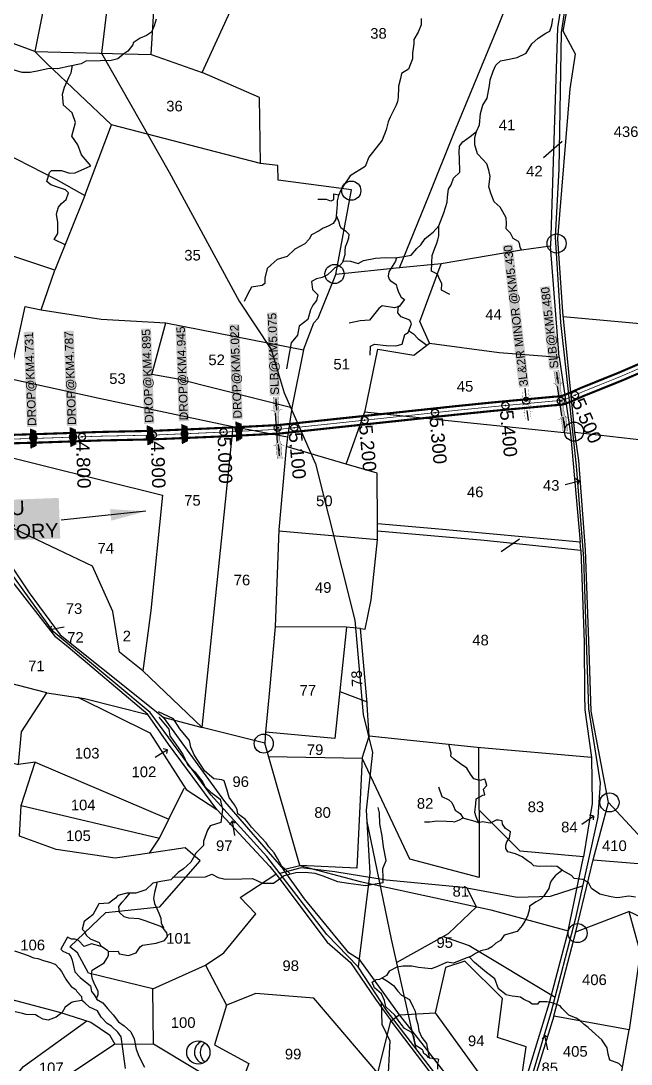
# Model space of a CAD drawing. Header units: inches. Extents: x 208632 to 221797, y 1591440 to 1598854.
# Drawn here: x 210550 to 211412, y 1595650 to 1597124 of the extents above; entities that cross this region are included whole.
import ezdxf
from ezdxf.enums import TextEntityAlignment as Align

# ---------------------------------------------------------------- set-up
doc = ezdxf.new("R2010")
doc.units = ezdxf.units.IN
doc.header["$LTSCALE"] = 15
doc.header["$MEASUREMENT"] = 0
doc.header["$PDMODE"] = 32
doc.header["$PDSIZE"] = 10
doc.linetypes.add('ACAD_ISO02W100', pattern=[15, 12, -3])
doc.linetypes.add('HIDDEN2', pattern=[0.1875, 0.125, -0.0625])
for name, color, linetype in [('BOUNDRY STONES', 240, 'Continuous'), ('CANAL1', 7, 'Continuous'), ('CSMark', 72, 'Continuous'), ('PLOTS', 7, 'Continuous'), ('PLOTS NO', 7, 'Continuous'), ('RE REMARKS', 7, 'Continuous'), ('ROADS', 1, 'Continuous'), ('STREAMS', 4, 'Continuous'), ('STRUCTURE', 5, 'Continuous'), ('text2', 7, 'Continuous'), ('wells', 7, 'Continuous')]:
    doc.layers.add(name, color=color, linetype=linetype)
doc.styles.get("Standard").update_dxf_attribs({"font": 'arial.ttf'})
doc.dimstyles.get("Standard").update_dxf_attribs({"dimtxt": 0.18, "dimasz": 0.18, "dimexe": 0.18, "dimexo": 0.0625, "dimgap": 0.09, "dimtad": 0, "dimtih": 1, "dimtoh": 1, "dimdec": 4, "dimzin": 0, "dimdsep": 46, "dimtxsty": 'Standard', "dimcen": 0.09, "dimadec": 0, "dimazin": 0, "dimtfac": 1, "dimtdec": 4, "dimtofl": 0, "dimtmove": 0, "dimatfit": 3, "dimfxl": 1, "dimtolj": 1, "dimtzin": 0, "dimarcsym": 0})

# ---------------------------------------------------------------- blocks, each defined once
blk = doc.blocks.new('DROP')
h = blk.add_hatch()
h.set_pattern_fill('ANSI31', color=1, scale=10, angle=45)
h.set_pattern_definition([(90, (-324.4107, -25.7687), (-1.25, 0), [])])
h.paths.add_polyline_path([(-9.9, -4.3), (-13.8, 4.1), (13.8, 4.1), (10.2, -4.3)])
at = {"layer": 'STRUCTURE', "color": 5, "const_width": 0.49}
blk.add_lwpolyline([(-9.9, -4.3), (-13.8, 4.1), (13.8, 4.1), (10.2, -4.3), (-9.9, -4.3)], dxfattribs=at)
at = {"layer": 'STRUCTURE', "color": 5}
blk.add_circle((0, 0), 1.33, dxfattribs=at)
blk = doc.blocks.new('GGGGGFDGG')
at = {"layer": 'PLOTS NO', "color": 0}
for points in [[(17673.9, 8953.1), (17670.6, 8947.5), (17677, 8943.1)], [(17670.6, 8947.5), (17695.6, 8952)]]:
    blk.add_lwpolyline(points, dxfattribs=at)
blk = doc.blocks.new('1INLET')
at = {"layer": 'STRUCTURE', "color": 190}
for points, const_width in [([(9.4, 10.1), (9.4, 7.3), (5.2, 4.5), (0, 4.5), (0, 4.5), (0, 4.5), (-5.2, 4.5), (-9.4, 7.3), (-9.4, 10.1)], 0.35), ([(0, -4.5), (0, 4.5)], 1.75), ([(7.3, 5.9), (22.7, 5.9)], 0.35), ([(-9.4, -10.1), (-9.4, -7.3), (-5.2, -4.5), (0, -4.5), (5.2, -4.5), (9.4, -7.3), (9.4, -10.1)], 0.35), ([(7.3, -5.9), (22.7, -5.9)], 0.35)]:
    blk.add_lwpolyline(points, dxfattribs=dict(at, const_width=const_width))
at = {"layer": 'STRUCTURE', "color": 0}
blk.add_circle((0, 0), 1.31, dxfattribs=at)
blk.add_leader([(26, 0.1), (5.6, 0)], dimstyle='Standard', override={"dimasz": 8, "dimgap": 0.09, "dimtad": 0}, dxfattribs=at)
blk = doc.blocks.new('1SLB')
at = {"layer": 'STRUCTURE'}
h = blk.add_hatch(dxfattribs=at)
h.set_pattern_fill('DOTS', color=6, scale=14, angle=320.3722, style=0)
h.set_pattern_definition([(320.372247934, (-538945.0768, -1194857.3203), (0.89503691186, 0.39489261377), [0, -0.875])])
h.paths.add_polyline_path([(-43.8, 3.5), (-43.8, -3.5), (-23.1, -3.5), (-21, -2.1), (21, -2.1), (23.1, -3.5), (43.8, -3.5), (43.8, 3.5), (23.1, 3.5), (21, 2.1), (-21, 2.1), (-23.1, 3.5)])
at = {"layer": 'STRUCTURE', "color": 6, "linetype": 'ACAD_ISO02W100', "ltscale": 0.5, "const_width": 0.35}
for points in [[(-43.8, 3.5), (-23.1, 3.5)], [(23.1, 3.5), (43.8, 3.5)], [(-43.8, -3.5), (-23.1, -3.5)], [(23.1, -3.5), (43.8, -3.5)]]:
    blk.add_lwpolyline(points, dxfattribs=at)
at = {"layer": 'STRUCTURE', "color": 6, "const_width": 0.44}
for points in [[(-25.2, 7.7), (-25.2, 4.9), (-21, 2.1), (21, 2.1), (25.2, 4.9), (25.2, 7.7)], [(-25.2, -7.7), (-25.2, -4.9), (-21, -2.1), (21, -2.1), (25.2, -4.9), (25.2, -7.7)]]:
    blk.add_lwpolyline(points, dxfattribs=at)
at = {"layer": 'STRUCTURE', "color": 6}
blk.add_lwpolyline([(-21, -2.1), (21, -2.1)], dxfattribs=at)
blk.add_lwpolyline([(-21, -2.1), (21, -2.1)], dxfattribs=at)
at = {"layer": 'STRUCTURE', "color": 0}
blk.add_circle((0, 0), 0.871, dxfattribs=at)
for points in [[(-40.8, 0), (-24.8, 0)], [(39.6, -0.2), (23.5, -0.2)]]:
    blk.add_leader(points, dimstyle='Standard', override={"dimasz": 10, "dimgap": 0.09, "dimtad": 0}, dxfattribs=at)

msp = doc.modelspace()

# ---------------------------------------------------------------- linework, layer by layer
at = {"layer": 'BOUNDRY STONES'}
for centre in [(211017, 1596883.9), (211306.9, 1596809.3), (210993.3, 1596766.2), (211331.6, 1596543.5), (210893.4, 1596102.9), (211381.6, 1596019.8), (211336.6, 1595835.2)]:
    msp.add_circle(centre, 13.5, dxfattribs=at)
at = {"layer": 'CANAL1', "color": 200, "const_width": 3}
for points in [[(211448.9, 1596650.2), (211394.7, 1596626.8), (211341.3, 1596605.3), (211325, 1596598.1), (211315.3, 1596594.2), (211311.5, 1596593.3), (211302.8, 1596592.8), (211215.7, 1596584.7), (211164.4, 1596579.5), (211097.3, 1596572.3), (211013.7, 1596563.4), (210915.1, 1596552.9), (210843.8, 1596549.2), (210735.8, 1596544.6), (210662.4, 1596543.1), (210578.3, 1596540.2), (210519.3, 1596538.4)], [(211453.7, 1596639.2), (211399.3, 1596615.7), (211346, 1596594.3), (211329.7, 1596587.1), (211318.9, 1596582.7), (211313.2, 1596581.4), (211303.8, 1596580.8), (211216.9, 1596572.8), (211165.7, 1596567.6), (211098.6, 1596560.4), (211015, 1596551.5), (210916.1, 1596540.9), (210844.4, 1596537.2), (210736.2, 1596532.6), (210662.8, 1596531.1), (210578.7, 1596528.2), (210519.7, 1596526.5)]]:
    msp.add_lwpolyline(points, dxfattribs=at)
at = {"layer": 'CANAL1', "color": 1, "linetype": 'HIDDEN2', "ltscale": 4, "const_width": 1}
msp.add_lwpolyline([(211451.3, 1596644.7), (211397, 1596621.3), (211343.6, 1596599.8), (211327.3, 1596592.6), (211317.1, 1596588.4), (211312.4, 1596587.4), (211303.3, 1596586.8), (211216.3, 1596578.7), (211165.1, 1596573.6), (211098, 1596566.3), (211014.3, 1596557.4), (210915.6, 1596546.9), (210844.1, 1596543.2), (210736, 1596538.6), (210662.6, 1596537.1), (210578.5, 1596534.2), (210519.5, 1596532.5)], dxfattribs=at)
at = {"layer": 'PLOTS'}
for points in [[(211334.3, 1595836.8), (211358.6, 1595938.6), (211380.3, 1596019.5), (211355.7, 1596148.7), (211352.7, 1596234.9), (211347.7, 1596376.4), (211338.2, 1596502.7), (211332.9, 1596542.1), (211315.6, 1596712.8), (211308.5, 1596815.8), (211325.9, 1597027.9), (211333.5, 1597076.5), (211316.3, 1597109.2), (211334, 1597207.4), (211358.9, 1597373.3), (211390.7, 1597554.6), (211400.3, 1597609.7), (211384, 1597750.2)], [(210734.2, 1597076.4), (210806.3, 1597050.6), (210872.6, 1597195.9), (210900, 1597193.7), (210948.8, 1597298.4)], [(210420.3, 1597266.7), (210490, 1597289.2), (210544.2, 1597287.3), (210531.1, 1597211.9), (210592.8, 1597193.5), (210570, 1597080.7), (210399.5, 1597143.2), (210371.2, 1597021.1), (210329.6, 1596863), (210228.3, 1596896.8), (210159.9, 1596919.6), (210016.1, 1596972.7)], [(210371.6, 1597022.7), (210507.3, 1596947.1), (210599.6, 1596900.2), (210640.6, 1596877.2), (210678.2, 1596977), (210586.9, 1597063.7), (210570, 1597080.7), (210734.2, 1597076.4), (210740.1, 1597169.1), (210821.8, 1597252.7), (210838.7, 1597271.4)], [(211323.1, 1597207.9), (211308.3, 1597114.1), (211303, 1596954.7), (211298.1, 1596805.6), (211257.6, 1596800), (211143.7, 1596780.6), (211085.2, 1596774.7), (211126.3, 1596876.5), (211161.8, 1596964.6), (211224.1, 1597114.8), (211267.2, 1597223.2)], [(211085.2, 1596774.7), (210995.1, 1596765.5), (211017.2, 1596885.3), (210913.8, 1596898.8), (210913.3, 1596919.5), (210888.6, 1596922.3), (210887.3, 1597015.7), (210806.3, 1597050.6)], [(210888.6, 1596922.3), (210678.2, 1596977)], [(210640.6, 1596877.2), (210598.5, 1596771.8), (210480.2, 1596810.6), (210329.6, 1596863)], [(211127.6, 1596668.3), (211225.6, 1596655.5), (211310.5, 1596648.9), (211298.1, 1596805.6)], [(211009.9, 1596497.7), (211036.5, 1596573), (211054.5, 1596660), (211105.1, 1596651.6), (211127.6, 1596668.3), (211113.8, 1596699), (211143.7, 1596780.6)], [(210456, 1596472.1), (210485.7, 1596429.8), (210562.2, 1596315.8), (210605.9, 1596256.5), (210720.4, 1596165.1), (210751.4, 1596140.4), (210806.2, 1596125.6), (210722.8, 1596205.8), (210689.6, 1596232), (210680.3, 1596289.4), (210651.4, 1596353.3), (210483.1, 1596433.5), (210492.2, 1596517.7), (210519.9, 1596622.2), (210534.4, 1596618.3), (210556.3, 1596720.5), (210578.8, 1596715.7), (210598.5, 1596771.8)], [(210578.8, 1596715.7), (210663.7, 1596702.4), (210754.9, 1596697), (210949.3, 1596659.1), (210964, 1596697.4), (210970.3, 1596704), (210995.1, 1596765.5)], [(211316.2, 1596706.4), (211466.5, 1596692.6), (211522.9, 1596684.7), (211564.6, 1596680.1)], [(210949.3, 1596659.1), (210933, 1596577.2), (210772.6, 1596617.6), (210735.1, 1596624.4), (210754.9, 1596697)], [(211310.5, 1596648.9), (211326.7, 1596541.1), (211035.8, 1596571.1)], [(210933, 1596577.2), (210927.1, 1596535.8), (210847.2, 1596551), (210661, 1596590.2), (210534.4, 1596618.3)], [(210806.2, 1596125.6), (210835, 1596403.1), (210850.3, 1596550.4)], [(211326.7, 1596541.1), (211340.3, 1596387.6), (211135.4, 1596406.1), (211054, 1596413.4)], [(211463.1, 1595930), (211541.2, 1595923.5), (211538.3, 1596098.6), (211530.4, 1596249.2), (211535.6, 1596319.7), (211546.7, 1596517.8), (211332.9, 1596542.1)], [(210927.1, 1596535.8), (210924.9, 1596520.8), (210914.8, 1596404.7), (210909.3, 1596268), (210901.3, 1596178.3), (210896, 1596118.9), (210894.7, 1596103.6), (210806.2, 1596125.6)], [(210492.2, 1596517.7), (210750.2, 1596453.6), (210733.7, 1596290.9), (210722.8, 1596205.8)], [(211054.2, 1596390.7), (211054, 1596412), (211053.6, 1596484.9), (211009.9, 1596497.7), (210925.2, 1596522.6)], [(211029.9, 1596265.3), (211036.5, 1596264.6), (211045.2, 1596306.1), (211054.2, 1596390.7), (210914.7, 1596402.8)], [(211054.1, 1596403.3), (211204.7, 1596390.1), (211341.3, 1596376.1), (211340.3, 1596387.6)], [(210587.2, 1596174.7), (210640.3, 1596166.8), (210729.9, 1596144.1), (210617.1, 1596239), (210599.9, 1596253.4), (210512.7, 1596364.1), (210502.7, 1596375.9)], [(211341.3, 1596376.1), (211346, 1596246.2), (211346.3, 1596171.8), (211346.9, 1596150.4), (211356, 1596083.1), (211194.7, 1596097.5), (211042.1, 1596113.4)], [(211010.4, 1596267.4), (210993.6, 1596110.3), (210896, 1596118.9)], [(210900.1, 1596084.5), (211032.4, 1596082.5), (211042.1, 1596113.4), (211039, 1596165.2), (211029.9, 1596265.3), (211010.4, 1596267.4), (210909.3, 1596268)], [(210321.4, 1596127.9), (210547.2, 1596073.3), (210551.1, 1596119.7), (210587.2, 1596174.7), (210492, 1596199.2)], [(211000.7, 1596176.7), (211039.2, 1596161.7)], [(210630.6, 1596168.3), (210732.5, 1596118.1), (210783.9, 1596037.9), (210827.3, 1596010), (210758.8, 1596101.9), (210729.9, 1596144.1)], [(210751.4, 1596140.4), (210838, 1596020.9), (210921.4, 1595924.9), (210944.1, 1595930.5), (210894.7, 1596103.6)], [(211356, 1596083.1), (211357.2, 1596018.2), (211344.7, 1595943.1), (211255.3, 1595950.8), (211197.4, 1596008.7), (211197, 1596097.3)], [(210550.7, 1596015.4), (210570.6, 1596076.6), (210547.2, 1596073.3)], [(210570.6, 1596076.6), (210759.3, 1595996.1)], [(211197.4, 1596008.7), (211197.8, 1595913.6), (211099.5, 1595939.8), (211032.4, 1596082.5), (211025, 1595926.8), (210944.1, 1595930.5)], [(210736.9, 1595756.3), (210645.9, 1595778.5), (210630.4, 1595807.4), (210619.4, 1595815.9), (210670.2, 1595864.4), (210746.8, 1595872.4), (210803.6, 1595937.2), (210782.4, 1595955.8), (210731.9, 1595948.3), (210746.2, 1595969.3), (210759.3, 1595996.1), (210780.8, 1596039.9)], [(210731.9, 1595948.3), (210683.6, 1595941.1), (210600, 1595953.5), (210548.5, 1595972.2), (210550.7, 1596015.4), (210746.2, 1595969.3)], [(210827.3, 1596010), (210901.8, 1595929.4), (210911.8, 1595916.9), (210983, 1595822.2), (211016.1, 1595793.7), (211051, 1595741.7), (211073.2, 1595711.1), (211085, 1595720.3)], [(211358.6, 1595938.6), (211463.1, 1595930), (211380.3, 1596019.5)], [(210944.1, 1595930.5), (211029.7, 1595908.1), (211214.1, 1595867.9), (211323.5, 1595838.5), (211344.7, 1595943.1)], [(211085.3, 1595719.9), (211028.9, 1595797.4), (211013.5, 1595807.1), (210950.8, 1595883.8), (210921.4, 1595924.9)], [(210811.1, 1595789.9), (210837.1, 1595807.5), (210882.4, 1595862.5), (210860.1, 1595885.7), (210910.6, 1595918.4)], [(211303, 1595717.8), (211334.3, 1595836.8), (211408.9, 1595865.9), (211425, 1595807.6), (211409.5, 1595698.6)], [(211469.2, 1595802), (211483.3, 1595830.3), (211408.9, 1595865.9)], [(211323.5, 1595838.5), (211296.6, 1595736.6), (211251.5, 1595590.9), (211264, 1595674.4), (211223.3, 1595687.6), (211230.3, 1595743), (211177.4, 1595795.7), (211149.9, 1595786.4), (211135.5, 1595722.6), (211225.2, 1595598.2), (211251.5, 1595590.9), (211244.6, 1595544.7), (211188.5, 1595586.9), (211116.9, 1595679.2), (211085.3, 1595719.9), (211135.5, 1595722.6)], [(210855.7, 1595607.2), (210737.9, 1595678.5), (210736.9, 1595756.3), (210811.1, 1595789.9), (210840.7, 1595733.4)], [(210504.9, 1595749.9), (210605, 1595723.4), (210649, 1595709.3), (210675.3, 1595691.5), (210683.1, 1595678.3), (210737.9, 1595679)], [(211054.3, 1595637.2), (210964.2, 1595743.1), (210882.1, 1595750), (210840.7, 1595733.4), (210823.8, 1595677.6), (210872.1, 1595651.1), (210855.7, 1595607.2), (210877, 1595592.8)], [(211396.7, 1595627.2), (211409.5, 1595698.6), (211303, 1595717.8), (211274.4, 1595625.3)], [(210683.1, 1595678.3), (210593.6, 1595618.3), (210515, 1595539.3), (210488.9, 1595570.2), (210554.1, 1595646.9), (210643.4, 1595711.1)], [(211244.1, 1595532.9), (211178.5, 1595538.5), (211180.5, 1595566), (211094.5, 1595535.1), (211048.6, 1595518.5), (211031.8, 1595503.3), (210955.1, 1595547.7), (210877, 1595592.8), (211058.8, 1595613.6), (211054.3, 1595637.2), (211072.9, 1595711.5)], [(211072.9, 1595711.5), (211138.4, 1595625.1), (211180.5, 1595566), (211218.3, 1595544.1), (211244.1, 1595532.9), (211244.6, 1595544.7)]]:
    msp.add_lwpolyline(points, dxfattribs=at)
at = {"layer": 'PLOTS NO'}
for points in [[(211314.8, 1596953.2), (211288.3, 1596930.3)], [(211254.7, 1596391.7), (211228.7, 1596373.8)]]:
    msp.add_lwpolyline(points, dxfattribs=at)
at = {"layer": 'ROADS', "color": 1}
for points in [[(211374.5, 1597751.1), (211393.4, 1597628.7), (211392.1, 1597591.4), (211349.8, 1597352.7), (211321.8, 1597163.6), (211313.5, 1597107.5), (211310.1, 1596914.5), (211304.9, 1596818.6), (211312.5, 1596697.9), (211320.4, 1596625.9), (211334.6, 1596495.1), (211344.7, 1596364.7), (211349.2, 1596234.9), (211352, 1596151.9), (211368.5, 1596047.4), (211365, 1595998.9), (211333.1, 1595854.4), (211298.9, 1595722.5), (211260.2, 1595593.9)], [(210675.6, 1597172.3), (210664.1, 1597078.2), (210759.8, 1596909.9), (210858.8, 1596727.8), (210904, 1596659.7), (210922.3, 1596598.4), (210966.3, 1596498), (211022.2, 1596277.2), (211033.9, 1596144.1), (211047.1, 1596090.3), (211038.1, 1596009), (211043.2, 1595920.1), (211026.6, 1595787.7)], [(211244.3, 1595457.9), (211227.8, 1595495.8), (211206.6, 1595558.3), (211149, 1595618.9), (211067.6, 1595724.9), (211026.6, 1595787.7), (210982.4, 1595833.2), (210897.5, 1595943.3), (210818.6, 1596030.4), (210733.1, 1596146.6), (210636.1, 1596227.6), (210596, 1596261.1), (210508.4, 1596382.2), (210472.6, 1596431.6), (210424.4, 1596510.8), (210377.6, 1596578.5), (210255.8, 1596669.6), (210226.3, 1596691.6), (210208.7, 1596693.9), (210192.6, 1596700.6), (210132.7, 1596748.2), (210065.3, 1596817.7), (209967.5, 1596911.1), (209960.2, 1596918.1)], [(211039, 1595993), (211073.4, 1595826.4), (211108.3, 1595671.9)], [(211080.8, 1595793.6), (211154.5, 1595834.6), (211194, 1595872.3), (211180.3, 1595899.3), (211066.4, 1595910.1), (210993.7, 1595921.7), (210946.2, 1595927.4), (210915.9, 1595919.3)], [(211180.3, 1595899.3), (211251.4, 1595885.9), (211298.4, 1595887.5), (211343.6, 1595901.8)], [(211146.6, 1595830.2), (211183.4, 1595817.9), (211304.7, 1595744.7)], [(211059.4, 1595737.5), (211060.1, 1595706.8), (211071.2, 1595683.1), (211068.2, 1595619.8)]]:
    msp.add_lwpolyline(points, dxfattribs=at)
at = {"layer": 'STREAMS'}
for points in [[(210741.4, 1597126), (210738.6, 1597116.8), (210734.9, 1597107.9), (210727.6, 1597103.1), (210718.8, 1597099.3), (210709, 1597092.8), (210708.4, 1597089.8), (210701.5, 1597080.9), (210695.6, 1597077.1), (210687.1, 1597070), (210678, 1597067.6), (210662.3, 1597067.1), (210642, 1597067), (210635.7, 1597062.9), (210619.7, 1597059.6), (210602, 1597056.2), (210590.3, 1597056.4), (210575.6, 1597053.3), (210563.3, 1597050.7), (210552.3, 1597050.9), (210539.7, 1597054.4)], [(211115.5, 1597127.1), (211115.7, 1597118.1), (211111.3, 1597107.6), (211105.3, 1597097.4), (211105.3, 1597091.5), (211103.2, 1597077.9), (211103.4, 1597070), (211097.9, 1597055.3), (211088, 1597049.5), (211086.4, 1597042.3), (211083.8, 1597031.3), (211083.8, 1597030.3), (211083.2, 1597015.6), (211082.4, 1597009.7), (211080.6, 1597004.5), (211074.9, 1596993.5), (211072, 1596987.7), (211069.1, 1596981.3), (211066.4, 1596969.7), (211060.5, 1596955.1), (211042, 1596931.1), (211036.5, 1596918.2), (211015.2, 1596904.7), (211005.7, 1596890.5), (211002, 1596884.5), (210998.9, 1596877.2), (210996.9, 1596869.7), (210996.9, 1596864.2), (210996, 1596853.1), (210995, 1596843.5), (210991.5, 1596837.6), (210983.4, 1596833.5), (210977.5, 1596831.1), (210971.4, 1596827.2), (210960.8, 1596821.3), (210957.5, 1596815.4), (210951.6, 1596808.9), (210937.3, 1596801.3), (210926.3, 1596790.9), (210912.1, 1596786.6), (210903.8, 1596779), (210898.1, 1596773.8), (210895, 1596760.1), (210894.9, 1596752.6), (210891, 1596750), (210876.1, 1596747.5), (210871.3, 1596739.2), (210865.6, 1596727.2)], [(211005.3, 1596784.4), (211010.2, 1596784.6), (211015.9, 1596784.3), (211026.9, 1596781.2), (211034.2, 1596785.1), (211051.1, 1596788.5), (211065.2, 1596789.7), (211079.5, 1596789.2), (211094.2, 1596791.5), (211101.5, 1596792.8), (211109.6, 1596802.1), (211115.3, 1596807.4), (211121.1, 1596816.5), (211132.6, 1596825.3), (211140.7, 1596834.2), (211147.7, 1596852.5), (211152.6, 1596867.7), (211152.7, 1596875.3), (211154.5, 1596886.1), (211158, 1596892.2), (211161.5, 1596901.7), (211170.4, 1596910), (211169.8, 1596930), (211169.4, 1596937.7), (211169.7, 1596946.9), (211174.3, 1596953.1), (211184.7, 1596960.6), (211194, 1596967.4), (211198.1, 1596976.7), (211199.5, 1596993.1), (211202.6, 1597004.6), (211209.1, 1597014.7), (211212.3, 1597032.4), (211213, 1597040.7), (211217.3, 1597052.6), (211221.3, 1597061), (211227.5, 1597067.1), (211235.1, 1597068.8), (211251.4, 1597071.9), (211263.9, 1597078.3), (211268.1, 1597085), (211272, 1597091.3), (211280.9, 1597099.2), (211291.5, 1597106.4), (211297.6, 1597109.1), (211300, 1597117.5), (211301.8, 1597126.9)], [(210612.8, 1596807.6), (210597.4, 1596814.8), (210602.8, 1596823.3), (210602.6, 1596833.2), (210602.6, 1596839.5), (210600.5, 1596850.2), (210601.7, 1596854.7), (210603.5, 1596860.7), (210607.7, 1596865.6), (210614.4, 1596871.5), (210617.8, 1596881), (210613.3, 1596885), (210602, 1596888.8), (210592.8, 1596892.2), (210587.2, 1596897), (210591, 1596909.5), (210593.6, 1596912.3), (210607.7, 1596912.6), (210618.9, 1596908.4), (210626.9, 1596909), (210649.3, 1596919.2), (210636.1, 1596934.3), (210630.6, 1596948.8), (210622.3, 1596960.9), (210627.4, 1596980.3), (210622.9, 1596993.7), (210610.8, 1597004.7), (210609.1, 1597020), (210612.1, 1597029.9), (210617.9, 1597043.7), (210621.3, 1597050.4), (210623.3, 1597060.5)], [(211257.5, 1596799.7), (211255.5, 1596804.3), (211254.7, 1596809.1), (211253, 1596812.1), (211245.8, 1596816.3), (211241.6, 1596823.7), (211235.8, 1596829.9), (211236.4, 1596837.1), (211235.5, 1596845.4), (211230.8, 1596854), (211227.2, 1596860.7), (211218.9, 1596868.2), (211214.3, 1596879), (211211.2, 1596889.5), (211213.2, 1596903.9), (211211.2, 1596912.7), (211208.2, 1596921.7), (211203.4, 1596927.6), (211195.1, 1596936.1), (211191.6, 1596948.6), (211191.5, 1596958.8), (211194, 1596967.4)], [(210969.7, 1596872.1), (210975, 1596871.8), (210981.3, 1596871.8), (210986, 1596869.8), (210988.6, 1596869.4), (210992.4, 1596871.5), (210992.2, 1596879.4), (210999.3, 1596878.2)], [(210995.9, 1596848.1), (210999.4, 1596839.8), (211000.2, 1596835), (211002.2, 1596832.1), (211008.7, 1596827.1), (211013.6, 1596822.7), (211013, 1596816.6), (211011.4, 1596811.2), (211008.5, 1596804.3), (211007.7, 1596799.1), (211007.8, 1596793.4), (211005.6, 1596785.8), (211004.7, 1596782.3), (211000.6, 1596778), (210993.8, 1596775), (210989.3, 1596770.6), (210983.3, 1596764.8), (210976, 1596761.4), (210967.7, 1596759.2), (210960.9, 1596755.5), (210962, 1596744.5), (210969.7, 1596736.8), (210967.7, 1596728.6), (210962.5, 1596722.1), (210959.6, 1596715.5), (210955.7, 1596701.7), (210943.4, 1596692.7), (210941.2, 1596679.6), (210932.2, 1596669), (210928.7, 1596651.2), (210925.3, 1596632.1)], [(211156.1, 1596737.3), (211144.2, 1596743.5), (211144.7, 1596752.7), (211141.5, 1596758.9), (211138.8, 1596766.1), (211130.5, 1596770.4), (211130.8, 1596781.9), (211131, 1596792.1), (211134.9, 1596802.5), (211137.7, 1596809.9), (211139.4, 1596814.3), (211140.5, 1596819.9), (211140.4, 1596833.5)], [(211080.9, 1596789.7), (211079.4, 1596784.3), (211074.9, 1596776.7), (211069.8, 1596769.1), (211069.2, 1596763.3), (211070.6, 1596759.1), (211072.1, 1596757), (211077, 1596753.8), (211080.6, 1596751.6), (211081.2, 1596747.4), (211083.7, 1596740.7), (211087.5, 1596733.5), (211092.3, 1596730.3), (211084.5, 1596720.5), (211077.9, 1596718.2), (211060.7, 1596721.1), (211055.8, 1596717.5), (211042.9, 1596701.2), (211029.3, 1596700.2), (211014.2, 1596696.9)], [(211043.8, 1596651.5), (211044.3, 1596664.3), (211049.8, 1596667.2), (211066.4, 1596665.3), (211079.9, 1596664.8), (211088.9, 1596667), (211092.5, 1596680.8), (211097.2, 1596683.8), (211101.8, 1596695.9), (211099.6, 1596700.8), (211087.6, 1596705.7), (211082.5, 1596711.3), (211083.6, 1596721.1)], [(211097.9, 1596687), (211099.2, 1596685.3), (211104.7, 1596681.7), (211111.6, 1596674.4), (211118.2, 1596670.1), (211123.9, 1596665.6)], [(210930.4, 1595919.4), (210918.6, 1595930), (210913, 1595940.5), (210907.9, 1595948.8), (210900.5, 1595957.2), (210896.6, 1595962.6), (210876.1, 1595984.9), (210872, 1595990.3), (210867.2, 1595995.9), (210856.7, 1596003.5), (210855.6, 1596009.7), (210851.9, 1596016.4), (210844.7, 1596026.6), (210841.2, 1596038.5), (210837.5, 1596050.4), (210834.2, 1596051.9), (210822.9, 1596053.1), (210810.1, 1596064.1), (210795.3, 1596086.8), (210790.6, 1596097.8), (210788.4, 1596107.3), (210774.9, 1596123.5), (210766, 1596137.9), (210744.9, 1596147.8)], [(210745.2, 1596140.3), (210759.3, 1596123.3), (210760.7, 1596113.8), (210772.4, 1596097.5), (210779.2, 1596087.3), (210786.1, 1596072.6), (210796.1, 1596062.8), (210807.4, 1596048.5), (210810.8, 1596041.7), (210818.7, 1596034.5), (210831.7, 1596024.4), (210834.9, 1596010), (210832.9, 1595991.6), (210817.9, 1595986.8), (210813.8, 1595980.6), (210808.1, 1595965.2), (210808.1, 1595959.1), (210803.7, 1595954), (210797.6, 1595948.1), (210794.1, 1595942.1), (210790.4, 1595935.3), (210779.9, 1595926), (210772.4, 1595920.9), (210762.2, 1595910.3), (210748.2, 1595908.2), (210736.6, 1595905.7), (210726.7, 1595896.5), (210712.8, 1595891.6), (210699.8, 1595891.6), (210687.2, 1595888.5), (210684.1, 1595884.4), (210674.6, 1595877.5), (210660.6, 1595876.4), (210651.8, 1595861), (210639.9, 1595851.4), (210636.9, 1595840.8), (210639.6, 1595838.1), (210643, 1595831.6), (210648.2, 1595827.2), (210660.8, 1595821.8), (210663.9, 1595816.4), (210650.3, 1595820.1), (210639.7, 1595816.3), (210631.8, 1595824.8), (210627, 1595826.5), (210621.9, 1595826.8), (210616.4, 1595829.5), (210606.7, 1595812.6), (210609.7, 1595809.8), (210618.1, 1595805.7), (210621, 1595802), (210622.9, 1595796.9), (210624.2, 1595791), (210626.4, 1595780.4), (210634, 1595772.6), (210648.5, 1595760.6), (210650.3, 1595752.6), (210653.9, 1595747.8), (210657, 1595742.7), (210659.7, 1595748.5), (210659.5, 1595753), (210654.8, 1595762), (210651.5, 1595769.9), (210650, 1595777.3), (210650.9, 1595782.9), (210657.4, 1595786.7), (210668.2, 1595793.3), (210671.6, 1595799.1), (210673.9, 1595803.5), (210673.9, 1595809.3), (210672.7, 1595810.6), (210663.4, 1595816.6)], [(211196.5, 1595991.2), (211193.3, 1595999.3), (211191.6, 1596005.4), (211193, 1596017.6), (211193.2, 1596025), (211202.8, 1596030), (211205.7, 1596030.5), (211203.9, 1596038.3), (211208.3, 1596043.7), (211207.1, 1596048.8), (211205.4, 1596052.5), (211198.6, 1596050.8), (211190, 1596053.3), (211185.4, 1596059.5), (211180.1, 1596068.3), (211171.3, 1596074.5), (211162.5, 1596080.9), (211157.4, 1596085.3), (211158.2, 1596089.5), (211154.8, 1596102.2)], [(211140.1, 1596041.7), (211144.7, 1596028.1), (211154.8, 1596023.5), (211159, 1596019.5), (211161.1, 1596014.4), (211163.8, 1596009), (211170.7, 1596004), (211174.8, 1595997.4)], [(210764.6, 1595914), (210810.9, 1595914.6), (210820.1, 1595918.3), (210829.2, 1595913.6), (210839.1, 1595911.5), (210862.6, 1595912), (210877.6, 1595912.3), (210891.6, 1595905.7), (210907.1, 1595905.8), (210922.4, 1595916.4), (210938.5, 1595921), (210952.3, 1595921.5), (210965.7, 1595919.8), (210976.9, 1595916), (210997.3, 1595907.9), (211012.9, 1595905.8), (211027.1, 1595903.9), (211037, 1595902.4), (211062.1, 1595906.9), (211061.8, 1595913.5), (211061.7, 1595926.6), (211066.2, 1595937.7), (211062.6, 1595957), (211060.8, 1595972.5), (211057.3, 1595989.7), (211056.6, 1596004.9), (211054.8, 1596012.8)], [(211418.2, 1595886.1), (211409.1, 1595887.5), (211396.3, 1595885.7), (211391.3, 1595885.2), (211381.5, 1595887), (211373.6, 1595889), (211368.2, 1595890), (211356, 1595898.2), (211352.1, 1595906.9), (211344.1, 1595910.8), (211331.8, 1595912.1), (211327.8, 1595916.7), (211315.1, 1595923.4), (211307.7, 1595929.5), (211299.4, 1595929.6), (211282.1, 1595929.5), (211275, 1595930), (211271.3, 1595933.7), (211265.8, 1595937.2), (211258.5, 1595943.1), (211248.7, 1595947.1), (211237.9, 1595950), (211235.4, 1595954.5), (211235.2, 1595959.2), (211236.8, 1595964.1), (211238.7, 1595967.1), (211240.2, 1595969.3), (211241.7, 1595978.1), (211234.6, 1595983), (211230.3, 1595989.3), (211230.1, 1595994), (211224.7, 1595994.9), (211221.7, 1595994.5), (211213.1, 1595990.6), (211202.5, 1595992.2), (211196.8, 1595990.9), (211191.7, 1595993), (211174.3, 1595997.7), (211169.3, 1595994.6), (211162.4, 1595992.1), (211160.5, 1595992.4), (211151.3, 1595993), (211137.6, 1595993.2), (211128, 1595991.9), (211120.3, 1595991.9)], [(211314.4, 1595924.7), (211311.9, 1595921.9), (211305.1, 1595915.9), (211299.3, 1595909.2), (211297.4, 1595904.1), (211296.1, 1595898), (211288.6, 1595886.8), (211284.5, 1595883.2), (211277.9, 1595879.6), (211268.5, 1595873.1), (211268.5, 1595869.5), (211265.7, 1595859.1), (211261.9, 1595852.1), (211258.2, 1595845.7), (211251.2, 1595837.6), (211233.1, 1595832.3), (211227.5, 1595824.9), (211220.9, 1595820.8), (211215.4, 1595816), (211210, 1595812.7), (211199.9, 1595810.1), (211192.6, 1595806.3), (211186.6, 1595802.5), (211178.6, 1595799.8), (211161.4, 1595792.5), (211152.5, 1595794.2), (211136.2, 1595787.1), (211129.6, 1595784.8), (211111.7, 1595786.5), (211102.4, 1595788.6), (211090.1, 1595788.6), (211081.2, 1595787), (211070.7, 1595781.2), (211066.8, 1595775.3), (211056.7, 1595769.8), (211051.6, 1595769.4)], [(210674, 1595809), (210687.8, 1595809.6), (210689.4, 1595806), (210702.4, 1595803.5), (210713, 1595807.4), (210718.9, 1595815.7), (210722.2, 1595818), (210741.4, 1595821.1), (210753.2, 1595824.6), (210757.6, 1595830.5), (210756.6, 1595835.6), (210751.5, 1595842.4), (210748, 1595844.6), (210725.7, 1595852.6), (210717.6, 1595855.5), (210702.6, 1595856.1), (210696.1, 1595858), (210689.7, 1595864.4), (210688.8, 1595872.8), (210693.3, 1595878.8), (210698.8, 1595884.6), (210704.6, 1595892.1)], [(210742.4, 1595906.4), (210741.6, 1595901.7), (210739.3, 1595892.5), (210737.8, 1595884.3), (210739.3, 1595877), (210742.6, 1595869.8), (210745.2, 1595863.3), (210747.8, 1595856.3), (210748.7, 1595849.7), (210751.7, 1595842.6)], [(210541.5, 1595810.2), (210551.4, 1595807), (210560.6, 1595803.7), (210568.3, 1595800.4), (210574.2, 1595799.5), (210582.1, 1595796.5), (210590.7, 1595794.3), (210599, 1595791.3), (210604.6, 1595785.1), (210607.6, 1595780.8), (210613.9, 1595770.3), (210615.6, 1595767.3), (210621.6, 1595759.8), (210628.2, 1595755.5), (210629.2, 1595752.9), (210636.1, 1595745.6), (210636.5, 1595740), (210624.9, 1595738.3), (210621.7, 1595737.3), (210616.1, 1595733), (210613.1, 1595730.4), (210608.8, 1595723.1), (210600, 1595716.5), (210589.1, 1595712.1), (210581.8, 1595713.8), (210574.9, 1595717.4), (210571.2, 1595719.6), (210557.7, 1595720.3), (210552.7, 1595721.5), (210542.2, 1595724.1)], [(211400.1, 1595646), (211394.7, 1595650.9), (211382, 1595655.5), (211379.6, 1595664.4), (211378.3, 1595673.3), (211370.6, 1595684.6), (211362.3, 1595692.1), (211351.3, 1595701.7), (211345.8, 1595706.1), (211339.9, 1595711.9), (211334.6, 1595715), (211324.1, 1595719.4), (211314.5, 1595729.3), (211312, 1595732.5), (211300.5, 1595736.9), (211293.3, 1595737.9), (211282.3, 1595738.2), (211279.8, 1595734.8), (211272.6, 1595734.8), (211268.1, 1595738.2), (211260.5, 1595741.2), (211256.1, 1595744.5), (211248.2, 1595745.6), (211244.2, 1595746.1), (211235.5, 1595748), (211224.8, 1595756.5), (211219.6, 1595770.7), (211207.9, 1595779.4), (211191.1, 1595793.7), (211183.9, 1595801.2), (211183.4, 1595801.9)], [(211126.7, 1595659), (211123.7, 1595662.4), (211119.6, 1595665), (211118.5, 1595668.6), (211117.4, 1595670.5), (211112.3, 1595673.8), (211108.3, 1595676.6), (211106.3, 1595684), (211105.9, 1595687.6), (211102.6, 1595694.6), (211092.2, 1595700.4), (211089.4, 1595704), (211084.3, 1595710.7), (211078.4, 1595719.3), (211065.8, 1595731.2), (211063.8, 1595739.8), (211059.6, 1595749.6), (211049.8, 1595757.9), (211046.4, 1595765.7), (211051.6, 1595769.4)], [(211061.2, 1595771.7), (211068, 1595767.3), (211076.8, 1595761.3), (211082.6, 1595753.4), (211088.1, 1595747.7), (211099.1, 1595741.4), (211104.6, 1595730.8), (211107.1, 1595724.8), (211108.8, 1595714.1), (211111, 1595706.7), (211112.4, 1595697.2), (211116.6, 1595687.6), (211123.2, 1595679.4), (211126.8, 1595658.8), (211139.4, 1595657.4), (211140, 1595656.6), (211138.9, 1595650.9), (211138.7, 1595643.2)], [(210698.2, 1595644), (210694.5, 1595671.7), (210692.2, 1595688.9), (210687.4, 1595695.1), (210678.2, 1595703.9), (210672.3, 1595707.6), (210663.8, 1595716.4), (210658.7, 1595725.3), (210647.3, 1595730.6), (210640.9, 1595736.8), (210636.2, 1595740.3)], [(210657, 1595742.8), (210657.4, 1595741.7), (210666.1, 1595736.9), (210672.7, 1595728.7), (210680.5, 1595719.7), (210688.1, 1595709.8), (210696.3, 1595704.3), (210705.8, 1595695.5), (210710.5, 1595686), (210713.2, 1595671.2), (210716.8, 1595661.3), (210725.1, 1595645.8)]]:
    msp.add_lwpolyline(points, dxfattribs=at)
at = {"layer": 'text2', "color": 3, "linetype": 'Continuous'}
msp.add_circle((210781.5, 1596540.5), 4.49, dxfattribs=at)
for p in [(211333, 1596595.1), (211234.7, 1596580.4), (211135.3, 1596570.3), (211035.8, 1596559.7), (210636.7, 1596536.2), (210736.7, 1596538.6), (210836.6, 1596542.9), (210936.4, 1596549.1)]:
    msp.add_point(p, dxfattribs=at)
at = {"layer": 'text2', "color": 2, "linetype": 'Continuous'}
for p in [(211264, 1596587, 123), (211313, 1596587, 124), (210624, 1596536, 118), (210733, 1596536, 119), (210858, 1596547, 121), (210913, 1596549, 122), (210568, 1596535, 117)]:
    msp.add_point(p, dxfattribs=at)
at = {"layer": 'wells', "color": 0}
msp.add_circle((210801, 1595666.6), 16.4, dxfattribs=at)
for centre, start, end in [((210811.8, 1595667), 111.4047, 252.828), ((210819.8, 1595666.7), 125.3285, 235.5921)]:
    msp.add_arc(centre, 16.4, start, end, dxfattribs=at)

# ---------------------------------------------------------------- block references
at = {"layer": 'PLOTS NO', "xscale": 0.8170786237207841, "yscale": 0.8170786237207841, "zscale": 0.8170786237207841}
for p, rotation in [((225154.9, 1604902.3), 184.5311313447297), ((196183.6, 1588893), 0.2398948900542782), ((221400.8, 1608285.6), 202.0226074634704), ((221546.1, 1608576), 204.1362217258005), ((203703.8, 1610514.4), 269.3434057200184), ((203675.7, 1609971.1), 271.2106666042918)]:
    msp.add_blockref('GGGGGFDGG', p, dxfattribs=dict(at, rotation=rotation))
at = {"layer": 'text2', "color": 3, "linetype": 'Continuous'}
for name, p, rotation in [('1SLB', (211313, 1596587, 124), 278.6451960271888), ('1SLB', (210913, 1596549, 122), 273.7695669090824), ('DROP', (210858.2, 1596544), 92.37879768410528), ('DROP', (210568, 1596533.9), 91.35973961881942), ('DROP', (210624, 1596536, 118), 91.92266087854293), ('DROP', (210732.8, 1596538.5), 92.00173963223043), ('DROP', (210781.6, 1596540.4), 92.00173963223043)]:
    msp.add_blockref(name, p, dxfattribs=dict(at, rotation=rotation))
at = {"layer": 'text2', "color": 3, "linetype": 'Continuous', "xscale": 0.7, "yscale": 0.7, "zscale": 0.7}
for p, rotation in [((211264, 1596587, 123), 95.42348020349756), ((211264.9, 1596577.2), 276.945623615543)]:
    msp.add_blockref('1INLET', p, dxfattribs=dict(at, rotation=rotation))

# ---------------------------------------------------------------- texts
at = {"layer": 'CSMark', "color": 1}
for s, rotation, p in [('5.500', 293.5151, (211336.4, 1596589.5)), ('5.400', 275.1751, (211236.2, 1596574)), ('5.300', 275.1751, (211136.8, 1596563.9)), ('5.100', 275.1751, (210937.9, 1596542.7)), ('5.200', 275.1751, (211037.3, 1596553.3)), ('4.800', 271.7592, (210637.8, 1596529.7)), ('4.900', 271.7592, (210743.3, 1596529.9)), ('5.000', 271.7592, (210837.7, 1596536.4))]:
    msp.add_text(s, height=19, rotation=rotation, dxfattribs=at).set_placement(p, align=Align.MIDDLE_LEFT)
at = {"layer": 'PLOTS NO'}
for s, rotation, p in [('38', 0.2399, (211043.8, 1597098.5)), ('36', 0.2399, (210755.7, 1596995.8)), ('41', 0.2399, (211225.3, 1596969.1)), ('436', 0.2399, (211387.6, 1596959.6)), ('42', 0.2399, (211263.9, 1596903.9)), ('35', 0.2399, (210781.2, 1596785.2)), ('44', 0.2399, (211206.3, 1596701.4)), ('52', 0.2399, (210815.2, 1596637.4)), ('51', 0.2399, (210991.8, 1596631.3)), ('53', 0.2399, (210675.2, 1596610.9)), ('45', 0.2399, (211166, 1596600)), ('43', 0.2399, (211287.7, 1596460)), ('75', 0.2399, (210781, 1596438.9)), ('50', 0.2399, (210967.3, 1596438.2)), ('46', 0.2399, (211180.4, 1596450.8)), ('74', 0.2399, (210658.7, 1596371.3)), ('76', 0.2399, (210851, 1596326.4)), ('49', 0.2399, (210965.7, 1596315.8)), ('73', 0.2399, (210613.8, 1596286)), ('72', 0.2399, (210615.8, 1596245.4)), ('2', 0.2399, (210694.2, 1596247.3)), ('48', 0.2399, (211187.9, 1596241.5)), ('71', 0.2399, (210560.7, 1596205.1)), ('78', 92.579, (211032.9, 1596183.3)), ('77', 0.2399, (210944, 1596170.6)), ('79', 0.2399, (210954.3, 1596086.7)), ('103', 0.2399, (210626.5, 1596081.7)), ('102', 0.2399, (210706.7, 1596055.4)), ('96', 0.2399, (210849.2, 1596041.6)), ('82', 0.2399, (211109.6, 1596010.8)), ('104', 0.2399, (210620.9, 1596008.6)), ('80', 0.2399, (210964.8, 1595998)), ('83', 0.2399, (211266.1, 1596006)), ('105', 0.2399, (210614.2, 1595965.1)), ('84', 0.2399, (211313.4, 1595977.4)), ('97', 0.2399, (210826, 1595951.1)), ('410', 0.2399, (211371.1, 1595951)), ('81', 0.2399, (211160, 1595886.6)), ('101', 0.2399, (210755.7, 1595820.2)), ('106', 0.2399, (210549.6, 1595810.8)), ('95', 0.2399, (211137.3, 1595814.3)), ('98', 0.2399, (210919.8, 1595781.6)), ('406', 0.2399, (211342.9, 1595761.7)), ('100', 0.2399, (210762.1, 1595701.2)), ('94', 0.2399, (211181.8, 1595675.5)), ('99', 0.2399, (210923.2, 1595656.8)), ('405', 0.2399, (211315.9, 1595660.5)), ('107', 0.2399, (210575.8, 1595637.3)), ('85', 0.2399, (211285.7, 1595637.3))]:
    msp.add_text(s, height=15, rotation=rotation, dxfattribs=at).set_placement(p)
at = {"layer": 'STRUCTURE', "color": 5, "attachment_point": 1, "bg_fill": 1, "box_fill_scale": 1.1, "bg_fill_color": 7, "bg_fill_true_color": 16777215, "bg_fill_transparency": 0}
for s, insert, char_height, width, rotation in [('3L&2R MINOR @KM5.430', (211254.8, 1596607), 12, 199.88, 96.5876), ('SLB@KM5.480', (211297.8, 1596632.1), 12, 115.25, 96.5876), ('SLB@KM5.075', (210903, 1596595.3), 12, 115.25, 91.993), ('DROP@KM4.895', (210725.6, 1596555.7), 12, 131.997, 91.993), ('DROP@KM4.945', (210774.6, 1596559.3, 146.4), 12, 131.997, 91.993), ('DROP@KM5.022', (210850.4, 1596561.8), 12, 131.997, 91.993), ('DROP@KM4.731', (210560.1, 1596551.3), 12, 131.997, 91.993), ('DROP@KM4.787', (210616.5, 1596552.7), 12, 131.997, 91.993), ('{\\C1; PENDLURU DISTRIBUTORY}', (210394.1, 1596440), 20, 207.99, 2.1576)]:
    msp.add_mtext(s, dxfattribs=dict(at, insert=insert, char_height=char_height, width=width, rotation=rotation))

# ---------------------------------------------------------------- leaders
at = {"layer": 'RE REMARKS', "color": 1}
msp.add_leader([(210726.9, 1596431.1), (210607.1, 1596418.5)], dimstyle='Standard', override={"dimasz": 50}, dxfattribs=at)

doc.saveas('drawing.dxf')
